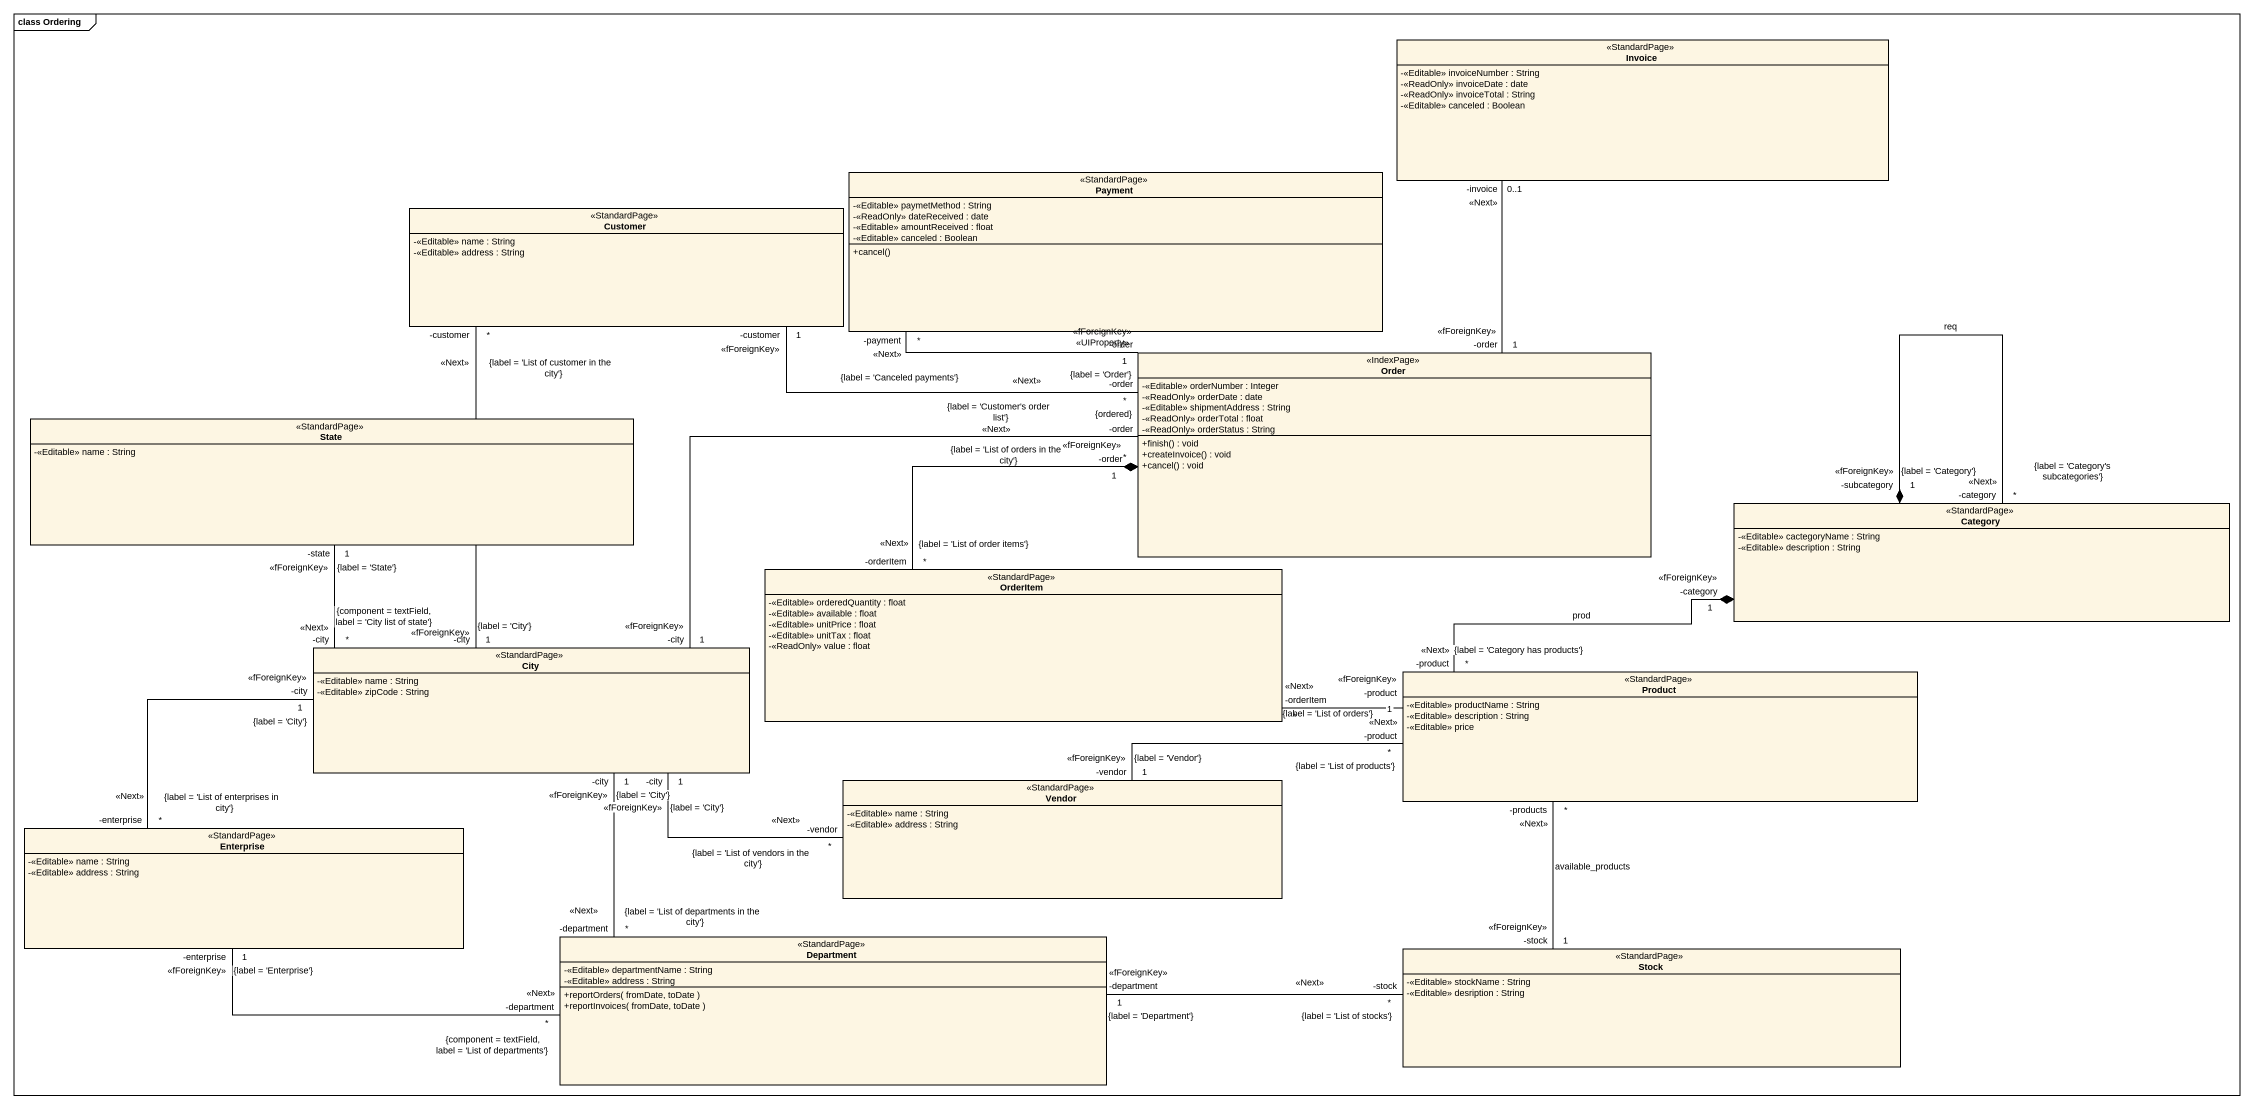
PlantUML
@startuml
mainframe class Ordering
hide circle
hide empty members
skinparam classAttributeIconSize 0
class Invoice <<StandardPage>> {
  -<<Editable>> invoiceNumber : String
  -<<ReadOnly>> invoiceDate : date
  -<<ReadOnly>> invoiceTotal : String
  -<<Editable>> canceled : Boolean
}
class Payment <<StandardPage>> {
  -<<Editable>> paymetMethod : String
  -<<ReadOnly>> dateReceived : date
  -<<Editable>> amountReceived : float
  -<<Editable>> canceled : Boolean
  +cancel()
}
class Customer <<StandardPage>> {
  -<<Editable>> name : String
  -<<Editable>> address : String
}
class Order <<IndexPage>> {
  -<<Editable>> orderNumber : Integer
  -<<ReadOnly>> orderDate : date
  -<<Editable>> shipmentAddress : String
  -<<ReadOnly>> orderTotal : float
  -<<ReadOnly>> orderStatus : String
  +finish() : void
  +createInvoice() : void
  +cancel() : void
}
class "State" as State_ <<StandardPage>> {
  -<<Editable>> name : String
}
class Category <<StandardPage>> {
  -<<Editable>> cactegoryName : String
  -<<Editable>> description : String
}
class OrderItem <<StandardPage>> {
  -<<Editable>> orderedQuantity : float
  -<<Editable>> available : float
  -<<Editable>> unitPrice : float
  -<<Editable>> unitTax : float
  -<<ReadOnly>> value : float
}
class City <<StandardPage>> {
  -<<Editable>> name : String
  -<<Editable>> zipCode : String
}
class Product <<StandardPage>> {
  -<<Editable>> productName : String
  -<<Editable>> description : String
  -<<Editable>> price
}
class Vendor <<StandardPage>> {
  -<<Editable>> name : String
  -<<Editable>> address : String
}
class Enterprise <<StandardPage>> {
  -<<Editable>> name : String
  -<<Editable>> address : String
}
class Department <<StandardPage>> {
  -<<Editable>> departmentName : String
  -<<Editable>> address : String
  +reportOrders( fromDate, toDate )
  +reportInvoices( fromDate, toDate )
}
class Stock <<StandardPage>> {
  -<<Editable>> stockName : String
  -<<Editable>> desription : String
}
Customer "1\n-customer\n<<fForeignKey>>" -right- "*\n-order\n<<Next>>\n{ordered}\n{label = 'Customer's order list'}" Order
Customer "-customer\n*\n<<Next>>\n{label = 'List of customer in the city'}" -- "-city\n1\n<<fForeignKey>>\n{label = 'City'}" City
Order "1\n-order\n<<fForeignKey>>" -up- "0..1\n-invoice\n<<Next>>" Invoice
Order "1\n-order\n<<fForeignKey>> <<UIProperty>>\n{label = 'Order'}" -up- "*\n-payment\n<<Next>>\n{label = 'Canceled payments'}" Payment
Order "1\n-order\n<<fForeignKey>>" *-left- "*\n-orderItem\n<<Next>>\n{label = 'List of order items'}" OrderItem
Order "-order\n*\n<<Next>>\n{label = 'List of orders in the city'}" -left- "-city\n1\n<<fForeignKey>>" City
Category "1\n-subcategory\n<<fForeignKey>>\n{label = 'Category'}" *-- "*\n-category\n<<Next>>\n{label = 'Category's subcategories'}" Category : req
OrderItem "*\n-orderItem\n<<Next>>\n{label = 'List of orders'}" -right- "1\n-product\n<<fForeignKey>>" Product
City "*\n-city\n<<Next>>\n{component = textField, label = 'City list of state'}" -up- "1\n-state\n<<fForeignKey>>\n{label = 'State'}" State_
Product "*\n-product\n<<Next>>\n{label = 'Category has products'}" -right-* "1\n-category\n<<fForeignKey>>" Category : prod
Product "*\n-product\n<<Next>>\n{label = 'List of products'}" -left- "1\n-vendor\n<<fForeignKey>>\n{label = 'Vendor'}" Vendor
Vendor "*\n-vendor\n<<Next>>\n{label = 'List of vendors in the city'}" -left- "1\n-city\n<<fForeignKey>>\n{label = 'City'}" City
Enterprise "*\n-enterprise\n<<Next>>\n{label = 'List of enterprises in city'}" -up- "1\n-city\n<<fForeignKey>>\n{label = 'City'}" City
Enterprise "1\n-enterprise\n<<fForeignKey>>\n{label = 'Enterprise'}" -right- "*\n-department\n<<Next>>\n{component = textField, label = 'List of departments'}" Department
Department "-department\n*\n<<Next>>\n{label = 'List of departments in the city'}" -up- "-city\n1\n<<fForeignKey>>\n{label = 'City'}" City
Department "-department\n1\n<<fForeignKey>>\n{label = 'Department'}" -right- "-stock\n*\n<<Next>>\n{label = 'List of stocks'}" Stock
Stock "-stock\n<<fForeignKey>>\n1" -up- "-products\n<<Next>>\n*" Product : available_products
@enduml
